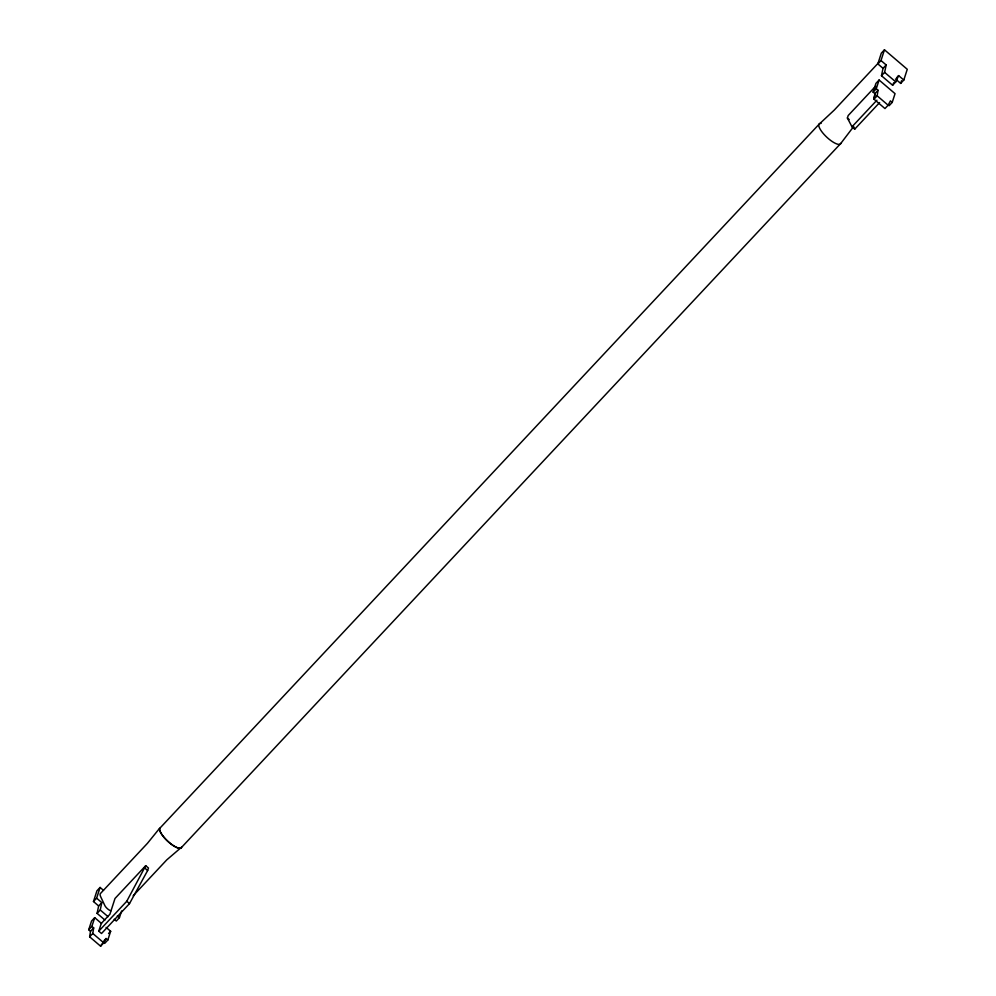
<?xml version="1.0" encoding="UTF-8"?>
<svg xmlns="http://www.w3.org/2000/svg" width="996" height="996" viewBox="0 0 996 996"><rect width="100%" height="100%" fill="white"/><g stroke="black" fill="none" stroke-linecap="round" stroke-linejoin="round"><path stroke-width="1.49" d="M102.899 941.867L104.68 943.386L107.829 940.025L106.049 938.506L103.758 942.839L100.608 946.2L89.628 936.813L90.524 931.272L93.674 927.911L91.881 926.38L94.695 917.652L101.542 923.491M89.628 936.813L92.777 933.451L93.674 927.911M892.217 102.401L890.424 100.87L888.133 105.203L884.971 108.564L874.002 99.177L874.886 93.636L878.036 90.275L876.256 88.756L879.082 80.016L895.043 93.661L892.217 102.401L889.067 105.763M874.002 99.177L877.152 95.815L878.036 90.275M104.904 920.03L97.085 913.357L98.654 905.962L101.804 902.6L96.624 898.168L100.098 887.436L103.509 890.362M97.085 913.357L100.235 909.995L101.804 902.6M903.808 80.041L898.616 75.609L895.765 81.896L892.615 85.258L881.46 75.721L883.029 68.338L886.179 64.964L880.999 60.532L884.46 49.8L907.269 69.297L903.808 80.041L900.658 83.403L895.466 78.97M881.46 75.721L884.61 72.359L886.179 64.964M98.654 905.962L93.475 901.529L96.936 890.798L100.098 887.436M90.524 931.272L88.731 929.741L91.545 921.014L94.695 917.652M98.766 931.173L101.243 923.491L109.909 914.241L115.001 898.479L145.715 865.686L148.454 868.026L147.645 870.529L129.505 903.609L101.505 933.513L98.766 931.173L126.766 901.268L145.715 865.686M107.829 940.025L110.656 931.285L106.099 927.388M114.204 919.258L116.283 921.039L119.433 917.665L121.599 910.954M879.617 102.563L854.73 129.144L851.991 126.803L847.384 118.014L848.194 115.524L875.721 86.117M883.029 68.338L877.85 63.893L881.311 53.162L884.46 49.8M874.886 93.636L873.106 92.118L875.932 83.39L879.082 80.016M873.816 98.48L875.198 94.184M900.658 83.403L901.517 80.713M892.615 85.258L893.761 82.743M100.608 946.2L101.754 944.034M879.406 61.864L834.262 110.083L818.861 124.463L159.709 828.373A14.629 4.532 43.1 0 0 169.196 842.516A14.629 4.532 43.1 0 0 181.733 847.21L840.898 143.299L853.597 126.617M93.475 901.529L96.624 898.168M877.85 63.893L880.999 60.532M88.731 929.741L91.881 926.38M873.106 92.118L876.256 88.756M896.525 77.85L898.616 75.609M851.991 126.803L876.891 100.223M133.165 895.765L166.768 859.872L181.633 847.135A14.629 4.532 43.1 0 1 169.096 842.429A14.629 4.532 43.1 0 1 159.609 828.298L147.433 843.338L100.185 893.798A12.848 3.984 43.1 0 0 100.783 896.96L104.841 905.538A4.669 1.444 43.1 0 0 107.643 908.9A4.669 1.444 43.1 0 0 110.942 910.742M108.552 933.538L110.656 931.285M103.958 940.747L106.049 938.506M884.61 72.359L895.765 81.896M877.152 95.815L888.133 105.203M847.384 118.014L849.202 119.582M144.906 868.188L147.645 870.529M126.766 901.268L129.505 903.609M117.354 915.897L119.433 917.665M100.235 909.995L108.054 916.669M92.777 933.451L103.758 942.839M853.41 126.641L854.73 129.144M840.898 143.299A14.629 4.532 43.1 0 1 825.56 136.004A14.629 4.532 43.1 0 1 821.102 123.367"/></g></svg>
